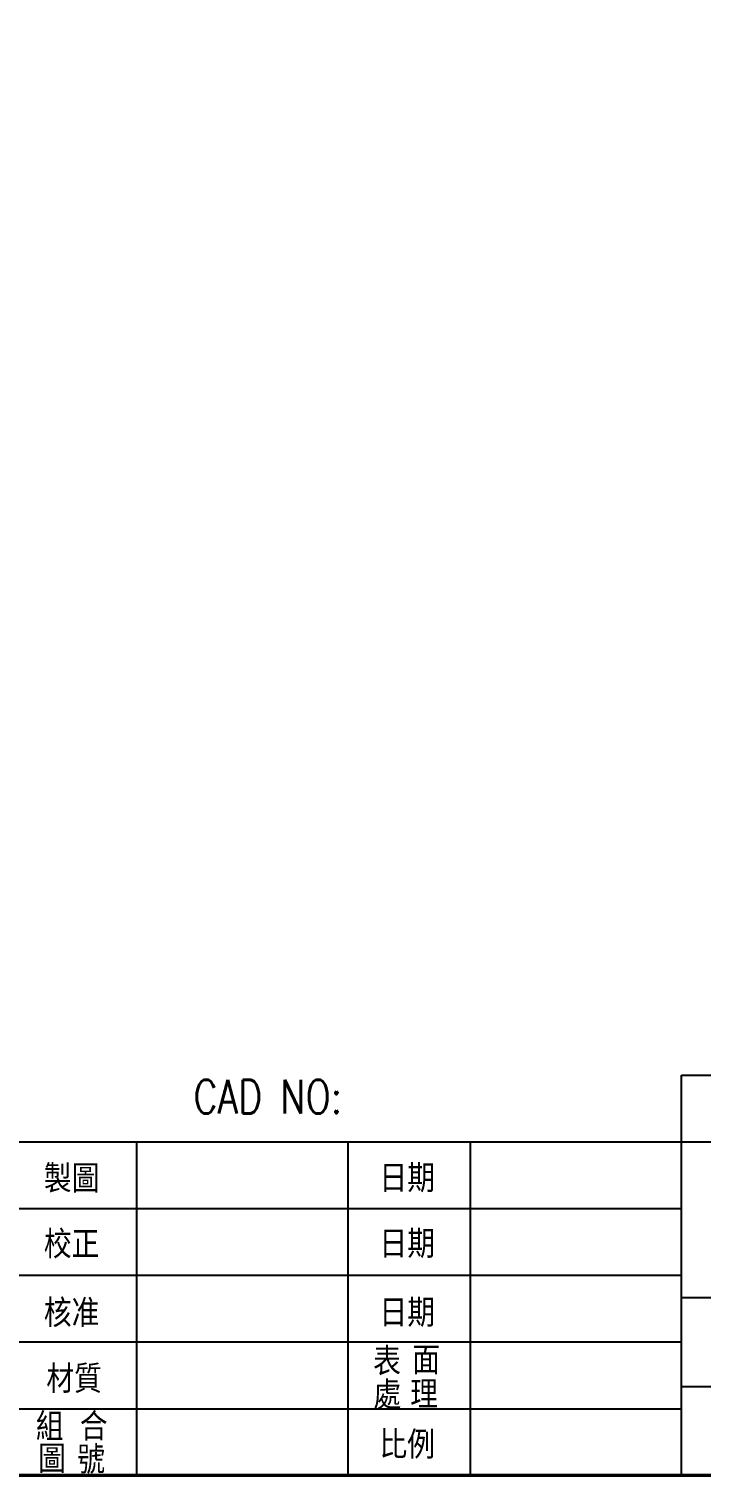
# Model space of a CAD drawing. Extents: x -1051 to 4465, y -5109 to -1481.
# Drawn here: x 2467 to 3314, y -5109 to -3286 of the extents above; entities that cross this region are included whole.
import ezdxf
from ezdxf.enums import TextEntityAlignment as Align

# ---------------------------------------------------------------- set-up
doc = ezdxf.new("R2010")
doc.units = 0
doc.header["$LTSCALE"] = 14
doc.header["$MEASUREMENT"] = 0
for name, color, linetype in [('BORDER', 7, 'CONTINUOUS'), ('SHEET', 7, 'CONTINUOUS'), ('TEXT', 4, 'CONTINUOUS')]:
    doc.layers.add(name, color=color, linetype=linetype)
doc.styles.add('DAYUS', font='SIMPLEX.shx', dxfattribs={"bigfont": 'chineset.shx'})
doc.styles.get("Standard").update_dxf_attribs({"font": 'romans.shx', "bigfont": 'chineset.shx'})

# ---------------------------------------------------------------- blocks, each defined once
blk = doc.blocks.new('NA3')
at = {"layer": 'SHEET'}
for p, q in [((113, -91.5), (193, -91.5)), ((113, -127.5), (113, -91.5)), ((-91.27, -97.5), (113, -97.5)), ((64, -97.5), (64, -127.5)), ((83, -97.5), (83, -127.5)), ((94, -97.5), (94, -127.5)), ((113, -97.5), (193, -97.5)), ((53, -103.5), (113, -103.5)), ((53, -109.5), (113, -109.5)), ((113, -111.5), (193, -111.5)), ((53, -115.5), (113, -115.5)), ((113, -119.5), (193, -119.5)), ((53, -121.5), (113, -121.5)), ((-193, -127.5), (193, -127.5))]:
    blk.add_line(p, q, dxfattribs=at)
at = {"layer": 'SHEET', "const_width": 0.3}
blk.add_lwpolyline([(193, 127.5), (-193, 127.5), (-193, -127.5), (193, -127.5), (193, 127.5)], dxfattribs=at)
at = {"layer": 'SHEET', "style": 'DAYUS'}
for s, p in [('製圖', (58.15, -100.68)), ('日期', (88.34, -100.68)), ('校正', (58.15, -106.59)), ('日期', (88.34, -106.59)), ('核准', (58.15, -112.78)), ('日期', (88.34, -112.78)), ('表', (86.52, -117.12)), ('面', (90.04, -117.12)), ('材質', (58.37, -118.71)), ('處', (86.55, -120.16)), ('理', (89.86, -120.16)), ('組', (56.18, -122.99)), ('合', (60.13, -122.99)), ('比例', (88.34, -124.62)), ('圖', (56.39, -125.96)), ('號', (59.91, -125.98))]:
    blk.add_text(s, height=2.5, dxfattribs=at).set_placement(p, align=Align.MIDDLE)

msp = doc.modelspace()

# ---------------------------------------------------------------- block references
at = {"layer": 'BORDER', "color": 7, "linetype": 'Continuous', "xscale": 14, "yscale": 14, "zscale": 14}
msp.add_blockref('NA3', (1706.8, -3322.3), dxfattribs=at)

# ---------------------------------------------------------------- texts
at = {"layer": 'TEXT', "width": 0.8}
msp.add_text('CAD NO:', height=42, dxfattribs=at).set_placement((2674.4, -4651.4))

doc.saveas('drawing.dxf')
